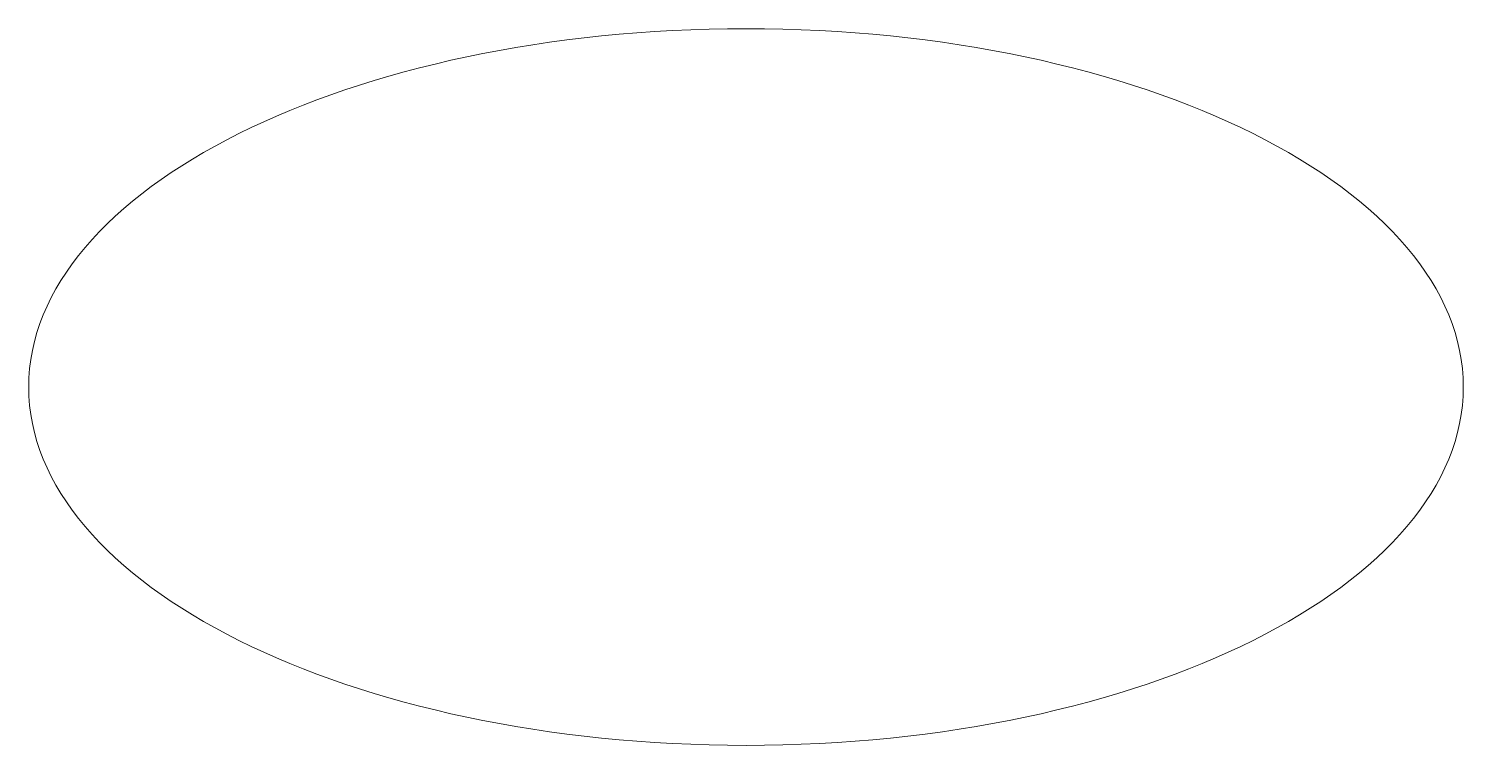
# Model space of a CAD drawing. Header units: millimetres. Extents: x 3000 to 3800, y 0 to 400.
import ezdxf

# ---------------------------------------------------------------- set-up
doc = ezdxf.new("R2010")
doc.units = ezdxf.units.MM
doc.header["$LTSCALE"] = 50
doc.layers.add('Rosetta-Visible-V', color=7, linetype='Continuous', lineweight=5)

msp = doc.modelspace()

# ---------------------------------------------------------------- wipeouts: each hides what was drawn before it
at = {"color": 255, "linetype": 'Continuous', "lineweight": 5, "transparency": 33554687}
msp.add_wipeout([(3400, 0), (3360.79, 0.96), (3321.96, 3.84), (3283.89, 8.61), (3246.93, 15.22), (3211.44, 23.62), (3177.77, 33.71), (3146.24, 45.4), (3117.16, 58.58), (3090.8, 73.12), (3067.41, 88.89), (3047.23, 105.72), (3030.45, 123.46), (3017.22, 141.94), (3007.69, 160.98), (3001.93, 180.4), (3000, 200), (3001.93, 219.6), (3007.69, 239.02), (3017.22, 258.06), (3030.45, 276.54), (3047.23, 294.28), (3067.41, 311.11), (3090.8, 326.88), (3117.16, 341.42), (3146.24, 354.6), (3177.77, 366.29), (3211.44, 376.38), (3246.93, 384.78), (3283.89, 391.39), (3321.96, 396.16), (3360.79, 399.04), (3400, 400), (3439.21, 399.04), (3478.04, 396.16), (3516.11, 391.39), (3553.07, 384.78), (3588.56, 376.38), (3622.23, 366.29), (3653.76, 354.6), (3682.84, 341.42), (3709.2, 326.88), (3732.59, 311.11), (3752.77, 294.28), (3769.55, 276.54), (3782.78, 258.06), (3792.31, 239.02), (3798.07, 219.6), (3800, 200), (3798.07, 180.4), (3792.31, 160.98), (3782.78, 141.94), (3769.55, 123.46), (3752.77, 105.72), (3732.59, 88.89), (3709.2, 73.12), (3682.84, 58.58), (3653.76, 45.4), (3622.23, 33.71), (3588.56, 23.62), (3553.07, 15.22), (3516.11, 8.61), (3478.04, 3.84), (3439.21, 0.96)], dxfattribs=at).dxf.layer = 'Rosetta-Visible-V'

# ---------------------------------------------------------------- next in the draw order: linework, layer by layer
at = {"layer": 'Rosetta-Visible-V', "color": 7, "linetype": 'Continuous', "lineweight": 5, "transparency": 33554687}
msp.add_ellipse((3400, 200), major_axis=(400, 0), ratio=0.5, dxfattribs=at)

doc.saveas('drawing.dxf')
